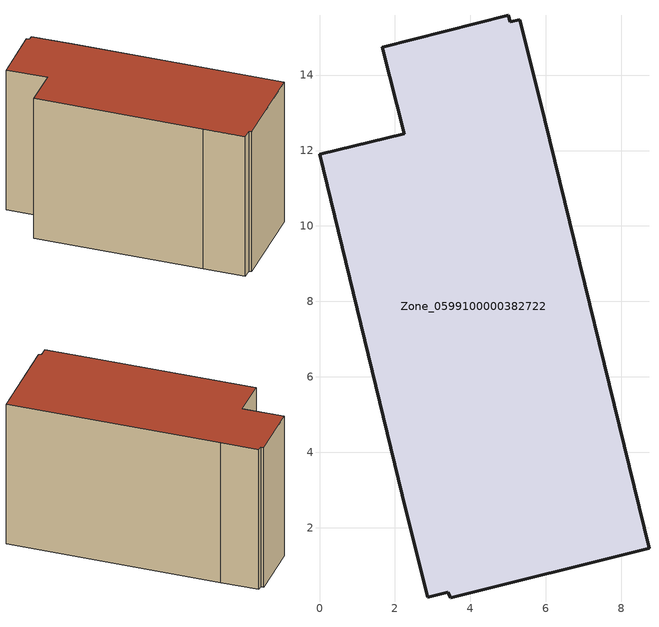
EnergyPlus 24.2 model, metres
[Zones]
Zone_0599100000382722
 floor ground (C_G): 0,11.89 2.25,12.45 1.67,14.73 5.01,15.58 5.05,15.41 5.31,15.46 5.84,13.36 8.74,1.46 3.48,0.14 3.39,0.28 2.87,0.16 2.29,2.47 z0
 wall outside (C_F): 2.25,12.45 0,11.89 2.29,2.47 2.87,0.16 3.39,0.28 3.48,0.14 8.74,1.46 5.84,13.36 5.31,15.46 5.05,15.41 5.01,15.58 1.67,14.73 2.25,12.45 z0:8.81
 roof outside (C_R): 2.87,0.16 3.39,0.28 3.48,0.14 8.74,1.46 5.84,13.36 5.31,15.46 5.05,15.41 5.01,15.58 1.67,14.73 2.25,12.45 0,11.89 2.29,2.47 z8.81
[BUILDING]
Pand.0599100000382722: North Axis=0; Terrain=City; Loads Convergence Tolerance Value=0.04; Temperature Convergence Tolerance Value=0.4; Solar Distribution=FullExterior; Maximum Number of Warmup Days=25; Minimum Number of Warmup Days=1
[Site:Location]
Rotterdam.The.Hague.AP_ZH_NLD Design_Conditions: Latitude=51.96; Longitude=4.45; Time Zone=1; Elevation=-4.5
[SITE:GROUNDTEMPERATURE:BUILDINGSURFACE]
18, 18, 18, 18, 18, 18, 18, 18, 18, 18, 18, 18
[MATERIAL] Thermal Absorptance=0.9; Solar Absorptance=0.7; Visible Absorptance=0.7
Name | Roughness | Thickness | Conductivity | Density | Specific Heat
G.TI.1992-2005 | MediumSmooth | 0.15 | 0.06 | 540 | 1210
F.TI.1992-2005 | Rough | 0.3 | 0.12 | 1920 | 840
R.TI.1992-2005 | MediumRough | 0.2 | 0.08 | 1500 | 1000
[CONSTRUCTION]
C_G: G.TI.1992-2005
C_F: F.TI.1992-2005
C_R: R.TI.1992-2005
[ZONE]
Zone_0599100000382722: Type=1; Multiplier=1; Ceiling Height=Autocalculate; Volume=Autocalculate; Floor Area=autocalculate; Part of Total Floor Area=Yes
[ZONEINFILTRATION:DESIGNFLOWRATE]
Infil_Zone_0599100000382722: Zone or ZoneList or Space or SpaceList=Zone_0599100000382722; Schedule=AlwaysOn; Design Flow Rate Calculation Method=Flow/Area; Flow Rate per Floor Area=0.0015; Constant Term Coefficient=1; Temperature Term Coefficient=0; Velocity Term Coefficient=0; Velocity Squared Term Coefficient=0
[HVACTEMPLATE:ZONE:IDEALLOADSAIRSYSTEM]
Zone_0599100000382722: Maximum Heating Supply Air Temperature=50; Minimum Cooling Supply Air Temperature=13; Maximum Heating Supply Air Humidity Ratio=0.0156; Minimum Cooling Supply Air Humidity Ratio=0.0077; Heating Limit=NoLimit; Cooling Limit=NoLimit; Dehumidification Control Type=ConstantSensibleHeatRatio; Cooling Sensible Heat Ratio=0.7; Dehumidification Setpoint=60; Humidification Control Type=None; Humidification Setpoint=30; Outdoor Air Method=None; Outdoor Air Flow Rate per Person=0.00944; Outdoor Air Flow Rate per Zone Floor Area=0; Outdoor Air Flow Rate per Zone=0; Demand Controlled Ventilation Type=None; Outdoor Air Economizer Type=NoEconomizer; Heat Recovery Type=None; Sensible Heat Recovery Effectiveness=0.7; Latent Heat Recovery Effectiveness=0.65
[ZONECONTROL:THERMOSTAT]
ThermostatControl_Zone_0599100000382722: Zone or ZoneList=Zone_0599100000382722; Control Type Schedule=DualSetpointControlType; Control 1=Thermostat_Zone_0599100000382722; Temperature Difference Between Cutout And Setpoint=0
[THERMOSTATSETPOINT:DUALSETPOINT]
Thermostat_Zone_0599100000382722: Heating Setpoint Temperature Schedule=HeatingSetpoint_Zone_0599100000382722; Cooling Setpoint Temperature Schedule=CoolingSetpoint_Zone_0599100000382722
[SCHEDULE:COMPACT]
HeatingSetpoint_Zone_0599100000382722: Through: 12/31, For: AllDays, Until: 24:00, 21
CoolingSetpoint_Zone_0599100000382722: Through: 12/31, For: AllDays, Until: 24:00, 24
DualSetpointControlType: Through: 12/31, For: AllDays, Until: 24:00, 4
AlwaysOn: Through: 12/31, For: AllDays, Until: 24:00, 1
